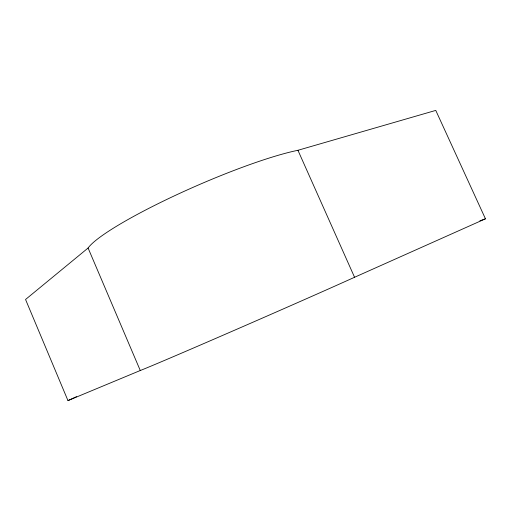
<?xml version="1.0" encoding="UTF-8"?>
<svg xmlns="http://www.w3.org/2000/svg" width="511" height="511" viewBox="0 0 511 511"><rect width="100%" height="100%" fill="white"/><g stroke="black" fill="none" stroke-linecap="round" stroke-linejoin="round"><path stroke-width="0.77" d="M88.09 248.02L25.55 299.484L67.963 400.598L140.276 370.513A128.568 1.086 -23.6 0 0 234.983 330.042A128.568 1.086 -23.6 0 0 354.557 277.269L485.45 218.817L435.768 110.402L297.939 150.291A127.386 17.444 -23.6 0 0 176.238 194.966A127.386 17.444 -23.6 0 0 88.09 248.02L140.276 370.513M67.963 400.598L76.535 396.67M479.893 220.822L485.45 218.817M297.939 150.291L354.557 277.269"/></g></svg>
